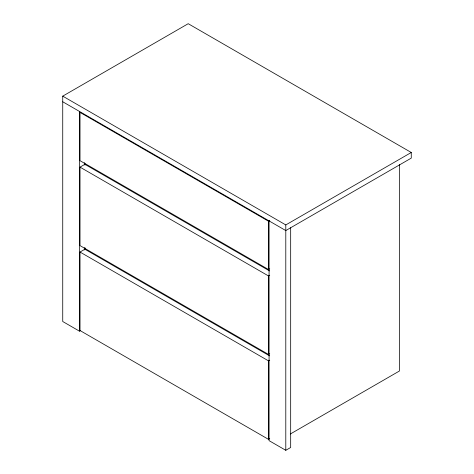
<?xml version="1.0" encoding="UTF-8"?>
<svg xmlns="http://www.w3.org/2000/svg" width="474" height="474" viewBox="0 0 474 474"><rect width="100%" height="100%" fill="white"/><g stroke="black" fill="none" stroke-linecap="round" stroke-linejoin="round"><path stroke-width="0.71" d="M80.681 330.473L79.46 331.172L62.734 321.514L62.734 96.139L188.208 23.7L411.266 152.486L411.266 158.12L285.792 230.56L62.734 101.774M269.73 353.728L268.509 354.434L80.017 245.615L80.017 167.132L84.899 164.318L269.54 270.921M269.73 438.651L268.509 439.351L80.017 330.532L80.017 252.049L84.899 249.235L269.54 355.838M269.73 268.811L268.509 269.516L80.017 160.692L80.017 112.397L268.509 221.222L269.73 220.517M62.734 96.139L285.792 224.925L411.266 152.486M80.017 167.132L268.509 275.957L269.73 275.252M80.017 252.049L268.509 360.874L269.73 360.169M290.307 434.012L399.416 371.018L399.416 164.597M269.066 220.902L269.066 440.642L285.792 450.3L290.675 447.486L290.675 227.739M285.792 224.925L285.792 450.3M268.509 221.222L268.509 269.516M268.509 275.957L268.509 354.434M268.509 360.874L268.509 439.351M85.042 163.595L85.042 165.023M85.042 247.795L85.042 249.223M84.342 162.629L84.342 164.845M84.342 247.712L84.342 249.934M79.46 111.431L79.46 331.172"/></g></svg>
